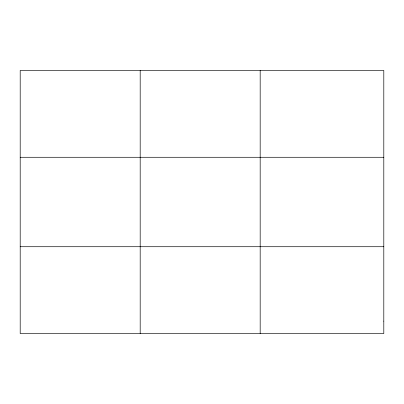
<?xml version="1.0" encoding="UTF-8"?>
<svg xmlns="http://www.w3.org/2000/svg" width="404" height="404" viewBox="0 0 404 404"><rect width="100%" height="100%" fill="white"/><g stroke="black" fill="none" stroke-linecap="round" stroke-linejoin="round"><path stroke-width="0.61" d="M140.188 333.527L140.188 70.473M260.176 333.527L260.176 70.473M20.2 157.282L383.8 157.282M20.2 246.718L383.8 246.718M383.8 321.124L383.8 333.527L20.2 333.527L20.2 70.473L383.8 70.473L383.8 321.124"/></g></svg>
